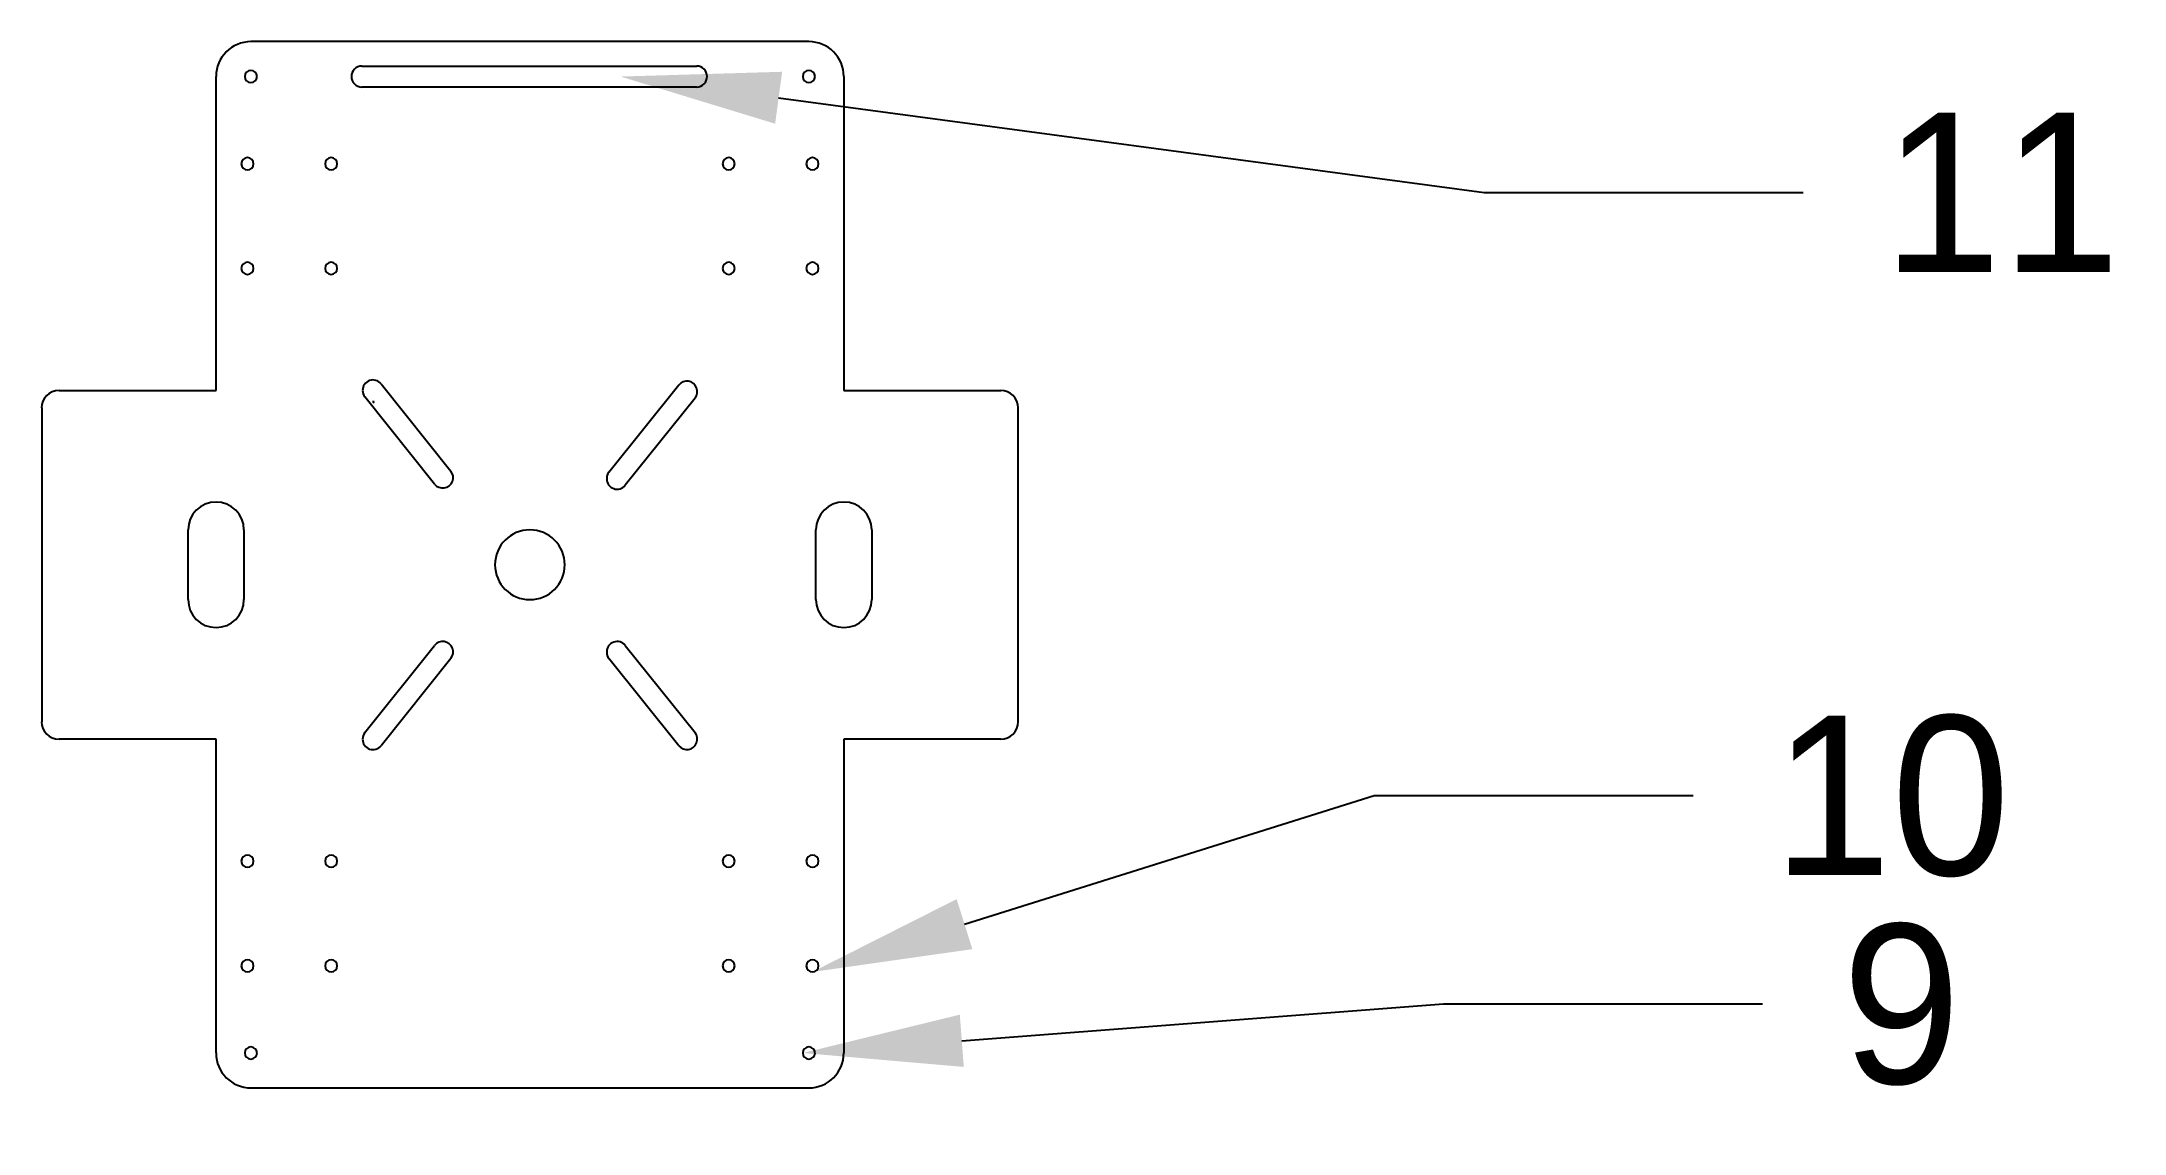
# Model space of a CAD drawing. Header units: inches. Extents: x 3.6 to 5.95, y 3.28 to 4.51.
import ezdxf
from ezdxf import colors
from ezdxf.entities.mleader import LeaderData, LeaderLine
from ezdxf.math import Vec2, Vec3

# ---------------------------------------------------------------- set-up
doc = ezdxf.new("R2010")
doc.units = ezdxf.units.IN
doc.header["$MEASUREMENT"] = 0
doc.header["$PDSIZE"] = -1

msp = doc.modelspace()

# ---------------------------------------------------------------- linework, layer by layer
at = {"color": 7, "linetype": 'Continuous', "lineweight": 25}
for p, q in [((4.4638, 4.5108), (3.8339, 4.5108)), ((3.7945, 4.1171), (3.7945, 4.4714)), ((3.9591, 4.4832), (4.3371, 4.4832)), ((4.5032, 4.4714), (4.5032, 4.1171)), ((4.3371, 4.4596), (3.9591, 4.4596)), ((3.6173, 4.1171), (3.7945, 4.1171)), ((3.9809, 4.1245), (4.0596, 4.0261)), ((4.238, 4.0248), (4.3168, 4.1232)), ((4.5032, 4.1171), (4.6803, 4.1171)), ((3.5977, 4.0974), (3.5977, 3.7431)), ((4.0412, 4.0113), (3.9624, 4.1097)), ((4.3352, 4.1084), (4.2565, 4.01)), ((4.7, 3.7431), (4.7, 4.0974)), ((3.763, 3.8809), (3.763, 3.9596)), ((3.826, 3.9596), (3.826, 3.8809)), ((4.4717, 3.8809), (4.4717, 3.9596)), ((4.5347, 3.9596), (4.5347, 3.8809)), ((3.9624, 3.7308), (4.0412, 3.8292)), ((4.0596, 3.8144), (3.9809, 3.716)), ((4.3168, 3.716), (4.238, 3.8144)), ((4.2565, 3.8292), (4.3352, 3.7308)), ((3.7945, 3.7234), (3.6173, 3.7234)), ((3.7945, 3.3691), (3.7945, 3.7234)), ((4.6803, 3.7234), (4.5032, 3.7234)), ((4.5032, 3.7234), (4.5032, 3.3691)), ((3.8339, 3.3297), (4.4638, 3.3297))]:
    msp.add_line(p, q, dxfattribs=at)
at = {"color": 7, "linetype": 'Continuous'}
for q in [(3.9724, 4.1052), (3.973, 4.104)]:
    msp.add_line((3.9724, 4.104), q, dxfattribs=at)
at = {"color": 7, "linetype": 'Continuous', "lineweight": 25}
for centre, radius, start, end in [((3.8339, 4.4714), 0.0394, 90, 180), ((4.4638, 4.4714), 0.0394, 0, 90), ((3.8339, 4.4714), 0.00689, 0, 180), ((3.8339, 4.4714), 0.00689, 180, 0), ((3.9591, 4.4714), 0.0118, 90, 180), ((3.9591, 4.4714), 0.0118, 180, 270), ((4.3371, 4.4714), 0.0118, 270, 90), ((4.4638, 4.4714), 0.00689, 0, 180), ((4.4638, 4.4714), 0.00689, 180, 0), ((3.8299, 4.373), 0.00689, 0, 180), ((3.8299, 4.373), 0.00689, 180, 0), ((3.9244, 4.373), 0.00689, 0, 180), ((3.9244, 4.373), 0.00689, 180, 0), ((4.3732, 4.373), 0.00689, 0, 180), ((4.3732, 4.373), 0.00689, 180, 0), ((4.4677, 4.373), 0.00689, 0, 180), ((4.4677, 4.373), 0.00689, 180, 0), ((3.8299, 4.2549), 0.00689, 0, 180), ((3.9244, 4.2549), 0.00689, 0, 180), ((4.3732, 4.2549), 0.00689, 0, 180), ((4.4677, 4.2549), 0.00689, 0, 180), ((3.8299, 4.2549), 0.00689, 180, 0), ((3.9244, 4.2549), 0.00689, 180, 0), ((4.3732, 4.2549), 0.00689, 180, 0), ((4.4677, 4.2549), 0.00689, 180, 0), ((3.6173, 4.0974), 0.0197, 90, 180), ((3.9717, 4.1171), 0.0118, 38.6598, 180), ((3.9717, 4.1171), 0.0118, 180, 218.6598), ((4.326, 4.1158), 0.0118, 321.3402, 141.3402), ((4.6803, 4.0974), 0.0197, 0, 90), ((4.0504, 4.0187), 0.0118, 218.6598, 38.6598), ((4.2473, 4.0174), 0.0118, 141.3402, 180), ((4.2473, 4.0174), 0.0118, 180, 321.3402), ((3.7945, 3.9596), 0.0315, 0, 180), ((4.5032, 3.9596), 0.0315, 0, 180), ((4.1488, 3.9203), 0.0394, 0, 180), ((4.1488, 3.9203), 0.0394, 180, 0), ((3.7945, 3.8809), 0.0315, 180, 0), ((4.5032, 3.8809), 0.0315, 180, 0), ((4.0504, 3.8218), 0.0118, 321.3402, 141.3402), ((4.2473, 3.8218), 0.0118, 38.6598, 180), ((4.2473, 3.8218), 0.0118, 180, 218.6598), ((3.6173, 3.7431), 0.0197, 180, 270), ((4.6803, 3.7431), 0.0197, 270, 0), ((3.9717, 3.7234), 0.0118, 141.3402, 180), ((3.9717, 3.7234), 0.0118, 180, 321.3402), ((4.326, 3.7234), 0.0118, 218.6598, 38.6598), ((3.8299, 3.5856), 0.00689, 0, 180), ((3.8299, 3.5856), 0.00689, 180, 0), ((3.9244, 3.5856), 0.00689, 0, 180), ((3.9244, 3.5856), 0.00689, 180, 0), ((4.3732, 3.5856), 0.00689, 0, 180), ((4.3732, 3.5856), 0.00689, 180, 0), ((4.4677, 3.5856), 0.00689, 0, 180), ((4.4677, 3.5856), 0.00689, 180, 0), ((3.8299, 3.4675), 0.00689, 0, 180), ((3.8299, 3.4675), 0.00689, 180, 0), ((3.9244, 3.4675), 0.00689, 0, 180), ((3.9244, 3.4675), 0.00689, 180, 0), ((4.3732, 3.4675), 0.00689, 0, 180), ((4.3732, 3.4675), 0.00689, 180, 0), ((4.4677, 3.4675), 0.00689, 0, 180), ((4.4677, 3.4675), 0.00689, 180, 0), ((3.8339, 3.3691), 0.0394, 180, 270), ((3.8339, 3.3691), 0.00689, 0, 180), ((3.8339, 3.3691), 0.00689, 180, 0), ((4.4638, 3.3691), 0.00689, 0, 180), ((4.4638, 3.3691), 0.00689, 180, 0), ((4.4638, 3.3691), 0.0394, 270, 0)]:
    msp.add_arc(centre, radius, start, end, dxfattribs=at)
at = {"color": 7, "linetype": 'Continuous'}
msp.add_point((3.9724, 4.104), dxfattribs=at)

# ---------------------------------------------------------------- leaders
ml = msp.add_multileader_mtext('Standard')
ml.set_content('11', color=256)
ml.set_leader_properties()
ml.build(insert=Vec2(0, 0))
ml.multileader.update_dxf_attribs({"text_right_attachment_type": 6, "dogleg_length": 0.36, "arrow_head_size": 0.18})
ctx = ml.context
ctx.base_point, ctx.char_height, ctx.arrow_head_size, ctx.landing_gap_size, ctx.plane_origin = Vec3(5.5861, 4.3406), 0.18, 0.18, 0.09, Vec3(4.2512, 4.4714)
ctx.right_attachment = 6
notes = []
notes.append((ctx, [(0, (1, 1, 0), (5.2261, 4.3406), (1, 0), 0.36, [(0, [(4.2512, 4.4714)], 0, [])])]))
ctx.mtext.insert, ctx.mtext.flow_direction = Vec3(5.6761, 4.4306), 5
ml = msp.add_multileader_mtext('Standard')
ml.set_content('10', color=256)
ml.set_leader_properties()
ml.build(insert=Vec2(0, 0))
ml.multileader.update_dxf_attribs({"text_right_attachment_type": 6, "dogleg_length": 0.36, "arrow_head_size": 0.18})
ctx = ml.context
ctx.base_point, ctx.char_height, ctx.arrow_head_size, ctx.landing_gap_size, ctx.plane_origin = Vec3(5.4619, 3.6599), 0.18, 0.18, 0.09, Vec3(4.4677, 3.4606)
ctx.right_attachment = 6
notes.append((ctx, [(0, (1, 1, 0), (5.1019, 3.6599), (1, 0), 0.36, [(0, [(4.4677, 3.4606)], 0, [])])]))
ctx.mtext.insert, ctx.mtext.flow_direction = Vec3(5.5519, 3.7499), 5
ml = msp.add_multileader_mtext('Standard')
ml.set_content('9', color=256)
ml.set_leader_properties()
ml.build(insert=Vec2(0, 0))
ml.multileader.update_dxf_attribs({"text_right_attachment_type": 6, "dogleg_length": 0.36, "arrow_head_size": 0.18})
ctx = ml.context
ctx.base_point, ctx.char_height, ctx.arrow_head_size, ctx.landing_gap_size, ctx.plane_origin = Vec3(5.5401, 3.4246), 0.18, 0.18, 0.09, Vec3(4.4569, 3.3691)
ctx.right_attachment = 6
notes.append((ctx, [(0, (1, 1, 0), (5.1801, 3.4246), (1, 0), 0.36, [(0, [(4.4569, 3.3691)], 0, [])])]))
ctx.mtext.insert, ctx.mtext.flow_direction = Vec3(5.6301, 3.5146), 5
for ctx, leaders in notes:
    for number, flags, end, landing, length, lines in leaders:
        leader = LeaderData()
        leader.index, (leader.has_last_leader_line, leader.has_dogleg_vector, leader.attachment_direction) = number, flags
        leader.last_leader_point, leader.dogleg_vector, leader.dogleg_length = Vec3(end), Vec3(landing), length
        for number, points, colour, breaks in lines:
            line = LeaderLine()
            line.index, line.vertices, line.color, line.breaks = number, Vec3.list(points), colors.encode_raw_color(colour), breaks
            leader.lines.append(line)
        ctx.leaders.append(leader)

doc.saveas('drawing.dxf')
